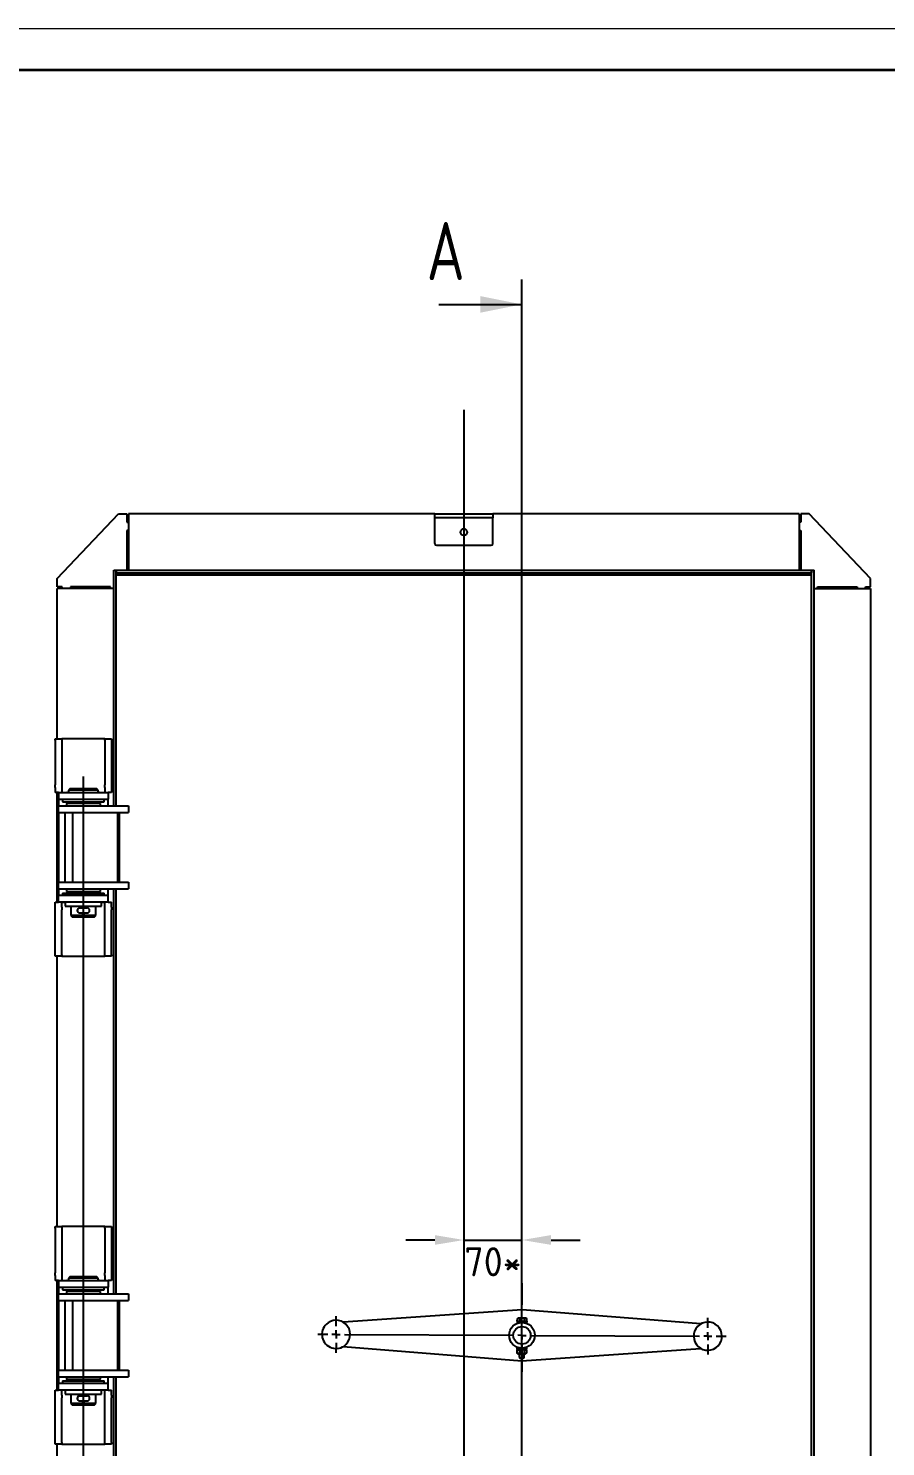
# Model space of a CAD drawing. Header units: millimetres. Extents: x 0 to 594, y 0 to 420.
# Drawn here: x 140.2 to 243.5, y 249.1 to 420 of the extents above; entities that cross this region are included whole.
import ezdxf

# ---------------------------------------------------------------- set-up
doc = ezdxf.new("R2010")
doc.units = ezdxf.units.MM
doc.header["$PDSIZE"] = -1
doc.layers.add('FORMAT', color=7, linetype='Continuous')
doc.layers.add('HIDDEN', color=30, linetype='Continuous')
doc.styles.add('GOST-2.304_Type-B', font='')
doc.styles.add('SLDTEXTSTYLE0', font='TXT', dxfattribs={"width": 0.7, "bigfont": 'bigfont'})
doc.styles.add('SLDTEXTSTYLE1', font='TXT', dxfattribs={"width": 0.7})
doc.styles.get('GOST-2.304_Type-B').set_extended_font_data('GOST Common')
doc.dimstyles.new('SLDDIMSTYLE0', dxfattribs={"dimtxt": 3.5, "dimasz": 3.5, "dimexe": 0, "dimexo": 0.0625, "dimgap": 0.875, "dimtad": 2, "dimdec": 1, "dimlfac": 10, "dimrnd": 1e-09, "dimzin": 12, "dimdsep": 46, "dimtxsty": 'SLDTEXTSTYLE1', "dimsah": 1, "dimcen": 0.09, "dimadec": 0, "dimazin": 3, "dimtfac": 1, "dimtdec": 1, "dimtmove": 0, "dimatfit": 0, "dimfxl": 1, "dimfrac": 2, "dimtolj": 1, "dimtzin": 12, "dimarcsym": 0})

# ---------------------------------------------------------------- blocks, each defined once
blk = doc.blocks.new('_D')
at = {"layer": 'Defpoints', "color": 0, "transparency": 16777216}
for p in [(192.7, 374.02), (199.7, 273.99), (199.7, 262.5)]:
    blk.add_point(p, dxfattribs=at)
at = {"layer": 'FORMAT', "color": 0, "lineweight": -2, "transparency": 16777216}
for p, q in [((192.7, 373.96), (192.7, 273.99)), ((189.2, 273.99), (185.7, 273.99)), ((192.7, 273.99), (199.7, 273.99)), ((199.7, 262.57), (199.7, 273.99)), ((203.2, 273.99), (206.7, 273.99))]:
    blk.add_line(p, q, dxfattribs=at)
at = {"layer": 'FORMAT', "color": 0, "transparency": 16777216}
for points in [[(189.2, 274.58), (189.2, 273.41), (192.7, 273.99)], [(203.2, 274.58), (203.2, 273.41), (199.7, 273.99)]]:
    blk.add_solid(points, dxfattribs=at)
at = {"layer": 'FORMAT', "color": 0, "transparency": 16777216, "insert": (196.2, 273.12), "char_height": 3.5, "attachment_point": 2, "style": 'GOST-2.304_Type-B'}
blk.add_mtext('\\A1;70*', dxfattribs=at)
blk = doc.blocks.new('SW_CENTERMARKSYMBOL_0')
at = {"layer": 'FORMAT', "color": 0}
for p, q in [((22.4, 0.89), (22.43, 6.18)), ((0, 1), (0.01, 2.2)), ((44.8, 0.79), (44.81, 1.99)), ((-1, 0), (-2.2, 0.01)), ((0, 0), (-0.5, 0)), ((0, 0), (0, 0.5)), ((0, 0), (0, -0.5)), ((0, 0), (0.5, 0)), ((22.4, -0.11), (22.4, 0.39)), ((44.8, -0.21), (44.8, 0.29)), ((0, -1), (-0.01, -2.2)), ((1, 0), (21.4, -0.1)), ((22.4, -0.11), (21.9, -0.1)), ((22.39, -1.11), (22.36, -7.98)), ((22.4, -0.11), (22.4, -0.61)), ((22.4, -0.11), (22.9, -0.11)), ((23.4, -0.11), (43.8, -0.21)), ((44.8, -0.21), (44.3, -0.21)), ((44.79, -1.21), (44.79, -2.41)), ((44.8, -0.21), (44.8, -0.71)), ((44.8, -0.21), (45.3, -0.22)), ((45.8, -0.22), (47, -0.22))]:
    blk.add_line(p, q, dxfattribs=at)

msp = doc.modelspace()

# ---------------------------------------------------------------- linework, layer by layer
at = {"color": 7, "linetype": 'Continuous', "lineweight": 35}
msp.add_line((20, 415), (589, 415), dxfattribs=at)
at = {"layer": 'FORMAT'}
for p, q in [((199.697, 141.721), (199.697, 389.737)), ((189.697, 386.737), (199.697, 386.737)), ((192.697, 374.018), (192.697, 160.861)), ((143.697, 353.705), (151.097, 361.505)), ((151.097, 361.505), (152.097, 361.505)), ((152.097, 361.505), (152.097, 360.505)), ((189.197, 361.505), (152.297, 361.505)), ((152.297, 361.505), (152.297, 354.705)), ((189.197, 361.005), (189.197, 361.505)), ((189.197, 361.505), (192.697, 361.505)), ((192.697, 361.005), (189.197, 361.005)), ((189.197, 360.505), (189.197, 361.005)), ((192.697, 361.505), (196.197, 361.505)), ((196.197, 361.005), (192.697, 361.005)), ((196.197, 361.505), (196.197, 361.005)), ((233.097, 361.505), (196.197, 361.505)), ((196.197, 360.505), (196.197, 361.005)), ((233.097, 361.505), (233.097, 354.705)), ((233.297, 361.505), (233.297, 360.505)), ((234.297, 361.505), (233.297, 361.505)), ((241.697, 353.705), (234.297, 361.505)), ((152.097, 360.505), (152.297, 360.505)), ((152.297, 359.505), (152.097, 359.505)), ((152.097, 359.505), (152.097, 354.705)), ((152.297, 360.505), (152.297, 359.505)), ((189.197, 357.905), (189.197, 360.505)), ((196.197, 357.905), (196.197, 360.505)), ((233.097, 360.505), (233.097, 359.505)), ((233.297, 360.505), (233.097, 360.505)), ((233.097, 359.505), (233.297, 359.505)), ((233.297, 359.505), (233.297, 354.705)), ((189.397, 357.705), (195.997, 357.705)), ((150.497, 326.305), (150.497, 354.705)), ((150.497, 354.705), (150.797, 354.705)), ((150.797, 354.705), (150.797, 354.405)), ((150.797, 354.705), (234.597, 354.705)), ((150.797, 354.105), (150.797, 354.705)), ((150.797, 354.405), (151.097, 354.405)), ((150.797, 326.305), (150.797, 354.105)), ((151.697, 354.105), (150.797, 354.105)), ((151.097, 354.105), (151.097, 354.405)), ((151.097, 354.405), (151.697, 354.405)), ((151.697, 354.405), (233.697, 354.405)), ((233.697, 354.105), (151.697, 354.105)), ((233.697, 354.405), (234.297, 354.405)), ((234.597, 354.105), (233.697, 354.105)), ((234.297, 354.405), (234.597, 354.405)), ((234.297, 354.405), (234.297, 354.105)), ((234.597, 354.705), (234.597, 354.405)), ((234.597, 354.705), (234.897, 354.705)), ((234.597, 354.105), (234.597, 354.705)), ((234.597, 170.905), (234.597, 354.105)), ((234.897, 170.305), (234.897, 354.705)), ((143.697, 352.705), (143.697, 353.705)), ((144.297, 352.705), (143.697, 352.705)), ((143.697, 334.405), (143.697, 352.505)), ((150.497, 352.505), (143.697, 352.505)), ((144.297, 352.505), (144.297, 352.705)), ((145.297, 352.505), (144.297, 352.505)), ((150.097, 352.705), (145.297, 352.705)), ((145.297, 352.705), (145.297, 352.505)), ((150.097, 352.505), (150.097, 352.705)), ((150.497, 352.505), (150.097, 352.505)), ((234.897, 352.505), (235.297, 352.505)), ((234.897, 352.505), (241.697, 352.505)), ((235.297, 352.705), (240.097, 352.705)), ((235.297, 352.505), (235.297, 352.705)), ((240.097, 352.705), (240.097, 352.505)), ((240.097, 352.505), (241.097, 352.505)), ((241.097, 352.705), (241.697, 352.705)), ((241.097, 352.505), (241.097, 352.705)), ((241.697, 352.705), (241.697, 353.705)), ((241.697, 352.505), (241.697, 172.505)), ((143.447, 334.405), (144.247, 334.405)), ((143.447, 334.234), (143.447, 334.405)), ((143.447, 334.234), (143.447, 328.846)), ((144.247, 334.405), (144.247, 334.234)), ((149.447, 334.405), (144.247, 334.405)), ((144.247, 334.234), (144.247, 328.846)), ((149.447, 334.405), (150.247, 334.405)), ((149.447, 334.234), (149.447, 334.405)), ((149.447, 334.234), (149.447, 328.846)), ((150.247, 334.405), (150.247, 334.234)), ((150.247, 334.234), (150.247, 328.846)), ((146.847, 188.659), (146.847, 329.855)), ((143.447, 328.517), (143.447, 328.846)), ((143.447, 328.517), (143.447, 327.905)), ((144.247, 328.846), (144.247, 328.517)), ((144.247, 328.517), (144.247, 327.905)), ((145.247, 328.405), (145.047, 328.205)), ((145.047, 328.205), (145.047, 327.905)), ((148.647, 328.205), (145.047, 328.205)), ((145.247, 328.405), (148.447, 328.405)), ((148.647, 328.205), (148.447, 328.405)), ((148.647, 327.905), (148.647, 328.205)), ((149.447, 328.517), (149.447, 328.846)), ((149.447, 328.517), (149.447, 327.905)), ((150.247, 328.846), (150.247, 328.517)), ((150.247, 328.517), (150.247, 327.905)), ((143.847, 327.905), (143.447, 327.905)), ((143.697, 314.705), (143.697, 327.905)), ((143.847, 327.905), (143.847, 327.105)), ((143.847, 327.905), (144.069, 327.905)), ((143.847, 327.105), (144.069, 327.105)), ((143.847, 327.08), (143.847, 326.305)), ((144.347, 327.08), (143.847, 327.08)), ((144.069, 327.905), (149.625, 327.905)), ((144.069, 327.105), (149.625, 327.105)), ((144.247, 327.93), (144.847, 327.93)), ((144.347, 327.105), (144.347, 326.805)), ((144.347, 326.805), (149.347, 326.805)), ((144.897, 326.705), (144.797, 326.605)), ((144.797, 326.605), (144.797, 326.305)), ((148.897, 326.605), (144.797, 326.605)), ((144.897, 326.705), (148.797, 326.705)), ((145.347, 326.805), (145.347, 326.705)), ((148.347, 326.705), (148.347, 326.805)), ((148.897, 326.605), (148.797, 326.705)), ((148.847, 327.93), (149.447, 327.93)), ((148.897, 326.305), (148.897, 326.605)), ((149.347, 326.805), (149.347, 327.105)), ((149.847, 327.08), (149.347, 327.08)), ((149.625, 327.905), (149.847, 327.905)), ((149.625, 327.105), (149.847, 327.105)), ((150.247, 327.905), (149.847, 327.905)), ((149.847, 327.905), (149.847, 327.105)), ((149.847, 326.305), (149.847, 327.08)), ((143.797, 326.305), (143.797, 325.505)), ((143.797, 326.305), (145.415, 326.305)), ((143.797, 325.505), (145.415, 325.505)), ((143.847, 325.505), (143.847, 317.105)), ((144.597, 325.505), (144.597, 317.105)), ((145.415, 326.305), (150.624, 326.305)), ((145.415, 325.505), (150.624, 325.505)), ((145.518, 325.505), (145.518, 317.105)), ((150.624, 326.305), (151.375, 326.305)), ((150.624, 325.505), (151.375, 325.505)), ((150.992, 317.105), (150.992, 325.505)), ((151.18, 317.105), (151.18, 325.505)), ((151.375, 326.305), (151.797, 326.305)), ((151.375, 325.505), (151.797, 325.505)), ((151.797, 326.305), (152.297, 326.305)), ((151.797, 325.505), (152.297, 325.505)), ((152.297, 326.305), (152.297, 325.505)), ((143.797, 317.105), (143.797, 316.305)), ((143.797, 317.105), (145.415, 317.105)), ((143.797, 316.305), (145.415, 316.305)), ((143.847, 316.305), (143.847, 315.53)), ((144.797, 316.305), (144.797, 316.005)), ((145.415, 317.105), (150.624, 317.105)), ((145.415, 316.305), (150.624, 316.305)), ((148.897, 316.005), (148.897, 316.305)), ((149.847, 315.53), (149.847, 316.305)), ((150.497, 267.505), (150.497, 316.305)), ((150.624, 317.105), (151.375, 317.105)), ((150.624, 316.305), (151.375, 316.305)), ((150.797, 267.505), (150.797, 316.305)), ((151.375, 317.105), (151.797, 317.105)), ((151.375, 316.305), (151.797, 316.305)), ((151.797, 317.105), (152.297, 317.105)), ((151.797, 316.305), (152.297, 316.305)), ((152.297, 317.105), (152.297, 316.305)), ((143.447, 314.705), (143.847, 314.705)), ((143.447, 314.093), (143.447, 314.705)), ((143.847, 315.53), (144.347, 315.53)), ((143.847, 314.705), (143.847, 315.505)), ((144.069, 315.505), (143.847, 315.505)), ((144.069, 314.705), (143.847, 314.705)), ((149.625, 315.505), (144.069, 315.505)), ((149.625, 314.705), (144.069, 314.705)), ((144.247, 314.093), (144.247, 314.705)), ((144.647, 314.68), (144.247, 314.68)), ((144.347, 315.805), (144.347, 315.505)), ((144.347, 315.805), (149.347, 315.805)), ((144.647, 314.705), (144.647, 314.205)), ((144.797, 316.005), (144.897, 315.905)), ((144.797, 316.005), (148.897, 316.005)), ((148.797, 315.905), (144.897, 315.905)), ((145.347, 315.905), (145.347, 315.805)), ((148.347, 315.805), (148.347, 315.905)), ((148.797, 315.905), (148.897, 316.005)), ((149.047, 314.205), (149.047, 314.705)), ((149.447, 314.68), (149.047, 314.68)), ((149.347, 315.505), (149.347, 315.805)), ((149.347, 315.53), (149.847, 315.53)), ((149.447, 314.093), (149.447, 314.705)), ((149.847, 315.505), (149.625, 315.505)), ((149.847, 314.705), (149.625, 314.705)), ((149.847, 314.705), (149.847, 315.505)), ((149.847, 314.705), (150.247, 314.705)), ((150.247, 314.093), (150.247, 314.705)), ((143.447, 313.763), (143.447, 314.093)), ((143.447, 308.375), (143.447, 313.763)), ((144.247, 314.093), (144.247, 313.763)), ((144.247, 308.375), (144.247, 313.763)), ((144.647, 314.205), (146.847, 314.205)), ((145.347, 314.205), (145.347, 313.105)), ((145.347, 313.105), (145.547, 312.905)), ((148.347, 313.105), (145.347, 313.105)), ((148.147, 312.905), (145.547, 312.905)), ((146.397, 314.005), (147.297, 314.005)), ((146.397, 313.405), (147.297, 313.405)), ((146.847, 314.205), (149.047, 314.205)), ((148.147, 312.905), (148.347, 313.105)), ((148.347, 313.105), (148.347, 314.205)), ((149.447, 313.763), (149.447, 314.093)), ((149.447, 308.375), (149.447, 313.763)), ((150.247, 314.093), (150.247, 313.763)), ((150.247, 308.375), (150.247, 313.763)), ((143.447, 308.205), (143.447, 308.375)), ((144.247, 308.205), (143.447, 308.205)), ((143.697, 275.605), (143.697, 308.205)), ((144.247, 308.375), (144.247, 308.205)), ((144.247, 308.205), (149.447, 308.205)), ((149.447, 308.205), (149.447, 308.375)), ((150.247, 308.205), (149.447, 308.205)), ((150.247, 308.375), (150.247, 308.205)), ((143.447, 275.605), (144.247, 275.605)), ((143.447, 275.434), (143.447, 275.605)), ((143.447, 275.434), (143.447, 270.046)), ((144.247, 275.605), (144.247, 275.434)), ((149.447, 275.605), (144.247, 275.605)), ((144.247, 275.434), (144.247, 270.046)), ((149.447, 275.605), (150.247, 275.605)), ((149.447, 275.434), (149.447, 275.605)), ((149.447, 275.434), (149.447, 270.046)), ((150.247, 275.605), (150.247, 275.434)), ((150.247, 275.434), (150.247, 270.046)), ((143.447, 269.717), (143.447, 270.046)), ((144.247, 270.046), (144.247, 269.717)), ((149.447, 269.717), (149.447, 270.046)), ((150.247, 270.046), (150.247, 269.717)), ((143.447, 269.717), (143.447, 269.105)), ((143.847, 269.105), (143.447, 269.105)), ((143.697, 255.905), (143.697, 269.105)), ((143.847, 269.105), (143.847, 268.305)), ((143.847, 269.105), (144.069, 269.105)), ((144.069, 269.105), (149.625, 269.105)), ((144.247, 269.717), (144.247, 269.105)), ((144.247, 269.13), (144.847, 269.13)), ((145.247, 269.605), (145.047, 269.405)), ((145.047, 269.405), (145.047, 269.105)), ((148.647, 269.405), (145.047, 269.405)), ((145.247, 269.605), (148.447, 269.605)), ((148.647, 269.405), (148.447, 269.605)), ((148.647, 269.105), (148.647, 269.405)), ((148.847, 269.13), (149.447, 269.13)), ((149.447, 269.717), (149.447, 269.105)), ((149.625, 269.105), (149.847, 269.105)), ((150.247, 269.105), (149.847, 269.105)), ((149.847, 269.105), (149.847, 268.305)), ((150.247, 269.717), (150.247, 269.105)), ((143.797, 267.505), (143.797, 266.705)), ((143.797, 267.505), (145.415, 267.505)), ((143.797, 266.705), (145.415, 266.705)), ((143.847, 268.305), (144.069, 268.305)), ((143.847, 268.28), (143.847, 267.505)), ((144.347, 268.28), (143.847, 268.28)), ((143.847, 266.705), (143.847, 258.305)), ((144.069, 268.305), (149.625, 268.305)), ((144.347, 268.305), (144.347, 268.005)), ((144.347, 268.005), (149.347, 268.005)), ((144.597, 266.705), (144.597, 258.305)), ((144.897, 267.905), (144.797, 267.805)), ((144.797, 267.805), (144.797, 267.505)), ((148.897, 267.805), (144.797, 267.805)), ((144.897, 267.905), (148.797, 267.905)), ((145.347, 268.005), (145.347, 267.905)), ((145.415, 267.505), (150.624, 267.505)), ((145.415, 266.705), (150.624, 266.705)), ((145.518, 266.705), (145.518, 258.305)), ((148.347, 267.905), (148.347, 268.005)), ((148.897, 267.805), (148.797, 267.905)), ((148.897, 267.505), (148.897, 267.805)), ((149.347, 268.005), (149.347, 268.305)), ((149.847, 268.28), (149.347, 268.28)), ((149.625, 268.305), (149.847, 268.305)), ((149.847, 267.505), (149.847, 268.28)), ((150.624, 267.505), (151.375, 267.505)), ((150.624, 266.705), (151.375, 266.705)), ((150.992, 258.305), (150.992, 266.705)), ((151.18, 258.305), (151.18, 266.705)), ((151.375, 267.505), (151.797, 267.505)), ((151.375, 266.705), (151.797, 266.705)), ((151.797, 267.505), (152.297, 267.505)), ((151.797, 266.705), (152.297, 266.705)), ((152.297, 267.505), (152.297, 266.705)), ((199.712, 265.585), (178.161, 264.076)), ((221.246, 263.87), (199.712, 265.585)), ((199.117, 264.222), (199.115, 264.062)), ((199.115, 264.062), (199.715, 264.055)), ((199.117, 264.222), (199.717, 264.215)), ((199.139, 264.221), (199.143, 264.548)), ((199.271, 264.62), (199.143, 264.548)), ((199.271, 264.62), (200.171, 264.609)), ((199.409, 263.52), (199.409, 263.514)), ((199.415, 264.058), (199.415, 264.029)), ((199.428, 264.218), (199.432, 264.544)), ((199.715, 264.055), (200.315, 264.048)), ((199.717, 264.215), (200.317, 264.208)), ((200.005, 264.211), (200.009, 264.538)), ((200.009, 263.507), (200.009, 263.513)), ((200.015, 264.022), (200.015, 264.051)), ((200.298, 264.534), (200.171, 264.609)), ((200.294, 264.208), (200.298, 264.534)), ((200.315, 264.048), (200.317, 264.208)), ((199.385, 261.502), (199.385, 261.497)), ((199.985, 261.49), (199.985, 261.495)), ((178.147, 261.14), (199.682, 259.425)), ((199.079, 260.962), (199.077, 260.802)), ((199.077, 260.802), (199.677, 260.795)), ((199.079, 260.962), (199.679, 260.955)), ((199.099, 260.728), (199.095, 260.355)), ((199.095, 260.355), (199.221, 260.28)), ((199.227, 260.8), (199.099, 260.728)), ((199.221, 260.28), (200.121, 260.27)), ((199.371, 260.278), (199.366, 259.818)), ((199.366, 259.818), (199.465, 259.717)), ((199.366, 259.818), (199.966, 259.811)), ((199.379, 260.988), (199.379, 260.958)), ((199.388, 260.725), (199.383, 260.352)), ((199.677, 260.795), (200.277, 260.788)), ((199.679, 260.955), (200.279, 260.948)), ((199.682, 259.425), (221.232, 260.934)), ((199.864, 259.713), (199.966, 259.811)), ((199.965, 260.718), (199.961, 260.345)), ((199.966, 259.811), (199.971, 260.271)), ((199.979, 260.951), (199.979, 260.981)), ((200.121, 260.27), (200.249, 260.342)), ((200.254, 260.715), (200.127, 260.79)), ((200.254, 260.715), (200.249, 260.342)), ((200.277, 260.788), (200.279, 260.948)), ((143.797, 258.305), (143.797, 257.505)), ((143.797, 258.305), (145.415, 258.305)), ((145.415, 258.305), (150.624, 258.305)), ((150.624, 258.305), (151.375, 258.305)), ((151.375, 258.305), (151.797, 258.305)), ((151.797, 258.305), (152.297, 258.305)), ((152.297, 258.305), (152.297, 257.505)), ((199.864, 259.713), (199.465, 259.717)), ((143.797, 257.505), (145.415, 257.505)), ((143.847, 257.505), (143.847, 256.73)), ((143.847, 256.73), (144.347, 256.73)), ((143.847, 255.905), (143.847, 256.705)), ((144.069, 256.705), (143.847, 256.705)), ((149.625, 256.705), (144.069, 256.705)), ((144.347, 257.005), (144.347, 256.705)), ((144.347, 257.005), (149.347, 257.005)), ((144.797, 257.505), (144.797, 257.205)), ((144.797, 257.205), (144.897, 257.105)), ((144.797, 257.205), (148.897, 257.205)), ((148.797, 257.105), (144.897, 257.105)), ((145.347, 257.105), (145.347, 257.005)), ((145.415, 257.505), (150.624, 257.505)), ((148.347, 257.005), (148.347, 257.105)), ((148.797, 257.105), (148.897, 257.205)), ((148.897, 257.205), (148.897, 257.505)), ((149.347, 256.705), (149.347, 257.005)), ((149.347, 256.73), (149.847, 256.73)), ((149.847, 256.705), (149.625, 256.705)), ((149.847, 256.73), (149.847, 257.505)), ((149.847, 255.905), (149.847, 256.705)), ((150.497, 208.705), (150.497, 257.505)), ((150.624, 257.505), (151.375, 257.505)), ((150.797, 208.705), (150.797, 257.505)), ((151.375, 257.505), (151.797, 257.505)), ((151.797, 257.505), (152.297, 257.505)), ((143.447, 255.905), (143.847, 255.905)), ((143.447, 255.293), (143.447, 255.905)), ((143.447, 254.963), (143.447, 255.293)), ((143.447, 249.575), (143.447, 254.963)), ((144.069, 255.905), (143.847, 255.905)), ((149.625, 255.905), (144.069, 255.905)), ((144.247, 255.293), (144.247, 255.905)), ((144.647, 255.88), (144.247, 255.88)), ((144.247, 255.293), (144.247, 254.963)), ((144.247, 249.575), (144.247, 254.963)), ((144.647, 255.905), (144.647, 255.405)), ((144.647, 255.405), (146.847, 255.405)), ((145.347, 255.405), (145.347, 254.305)), ((146.397, 255.205), (147.297, 255.205)), ((146.847, 255.405), (149.047, 255.405)), ((148.347, 254.305), (148.347, 255.405)), ((149.047, 255.405), (149.047, 255.905)), ((149.447, 255.88), (149.047, 255.88)), ((149.447, 255.293), (149.447, 255.905)), ((149.447, 254.963), (149.447, 255.293)), ((149.447, 249.575), (149.447, 254.963)), ((149.847, 255.905), (149.625, 255.905)), ((149.847, 255.905), (150.247, 255.905)), ((150.247, 255.293), (150.247, 255.905)), ((150.247, 255.293), (150.247, 254.963)), ((150.247, 249.575), (150.247, 254.963)), ((145.347, 254.305), (145.547, 254.105)), ((148.347, 254.305), (145.347, 254.305)), ((148.147, 254.105), (145.547, 254.105)), ((146.397, 254.605), (147.297, 254.605)), ((148.147, 254.105), (148.347, 254.305)), ((143.447, 249.405), (143.447, 249.575)), ((144.247, 249.575), (144.247, 249.405)), ((149.447, 249.405), (149.447, 249.575)), ((150.247, 249.575), (150.247, 249.405)), ((144.247, 249.405), (143.447, 249.405)), ((143.697, 216.805), (143.697, 249.405)), ((144.247, 249.405), (149.447, 249.405)), ((150.247, 249.405), (149.447, 249.405))]:
    msp.add_line(p, q, dxfattribs=at)
at = {"layer": 'FORMAT', "flags": 128}
for points in [[(199.143, 264.548), (199.298, 264.59), (199.432, 264.544)], [(200.009, 264.538), (200.164, 264.58), (200.298, 264.534)], [(199.383, 260.352), (199.228, 260.309), (199.095, 260.355)], [(199.099, 260.728), (199.254, 260.771), (199.388, 260.725)], [(200.249, 260.342), (200.094, 260.299), (199.961, 260.345)], [(199.965, 260.718), (200.12, 260.761), (200.254, 260.715)]]:
    msp.add_lwpolyline(points, dxfattribs=at)
at = {"layer": 'FORMAT'}
for centre, radius in [((192.697, 359.305), 0.4), ((199.697, 262.505), 1.55), ((199.697, 262.505), 1.05)]:
    msp.add_circle(centre, radius, dxfattribs=at)
for centre, radius, start, end in [((189.397, 357.905), 0.2, 180, 270), ((195.997, 357.905), 0.2, 270, 0), ((144.847, 327.88), 0.05, 30, 90), ((148.847, 327.88), 0.05, 90, 150), ((146.397, 313.705), 0.3, 90, 270), ((146.828, 313.64), 0.336, 224.50855, 273.16016), ((146.847, 313.739), 0.369, 45.97813, 134.02187), ((146.868, 313.639), 0.335, 266.46026, 315.62999), ((147.297, 313.705), 0.3, 270, 90), ((144.847, 269.08), 0.05, 30, 90), ((148.847, 269.08), 0.05, 90, 150), ((177.297, 262.612), 1.7, 124.80399, 304.80399), ((177.297, 262.612), 1.7, 304.80399, 124.80399), ((199.71, 263.6), 0.985, 72.28526, 106.38286), ((222.097, 262.398), 1.7, 125.73629, 305.73629), ((222.097, 262.398), 1.7, 305.73629, 125.73629), ((199.683, 261.288), 0.983, 252.25313, 286.41499), ((199.665, 259.782), 0.983, 72.25313, 106.41499), ((146.397, 254.905), 0.3, 90, 270), ((146.848, 254.942), 0.367, 45.74536, 133.02507), ((147.297, 254.905), 0.3, 270, 90), ((146.828, 254.84), 0.336, 224.67023, 273.19232), ((146.868, 254.839), 0.335, 266.46026, 315.62999)]:
    msp.add_arc(centre, radius, start, end, dxfattribs=at)
msp.add_solid([(199.697, 386.737), (194.697, 387.737), (194.697, 385.737)], dxfattribs=at)
at = {"layer": 'HIDDEN', "color": 1, "lineweight": 18}
msp.add_line((0, 420), (594, 420), dxfattribs=at)

# ---------------------------------------------------------------- block references
at = {"layer": 'FORMAT'}
msp.add_blockref('SW_CENTERMARKSYMBOL_0', (177.297, 262.612), dxfattribs=at)

# ---------------------------------------------------------------- texts
at = {"layer": 'FORMAT', "insert": (188.216, 396.67), "char_height": 7, "attachment_point": 1, "style": 'SLDTEXTSTYLE0'}
msp.add_mtext('А', dxfattribs=at)

# ---------------------------------------------------------------- dimensions: what is measured, and where the dimension line sits
at = {"layer": 'FORMAT'}
dim = msp.add_linear_dim(base=(199.697, 273.992), p1=(192.697, 374.018), p2=(199.697, 262.505), text='<>*', dimstyle='SLDDIMSTYLE0', override={"dimtxsty": 'GOST-2.304_Type-B'}, dxfattribs=at)
dim.commit()
dim.dimension.update_dxf_attribs({"geometry": '_D', "text_midpoint": (196.197, 273.992), "dimtype": 160})

doc.saveas('drawing.dxf')
